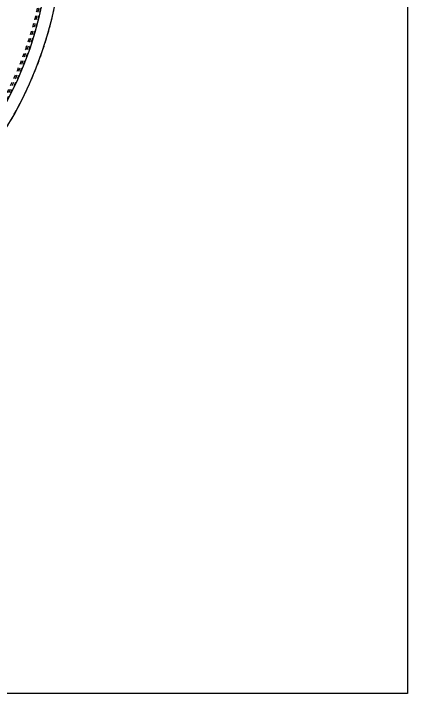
# Model space of a CAD drawing. Header units: millimetres. Extents: x 723 to 11228, y -2384 to 1578.
# Drawn here: x 1839.3 to 2003.4, y -80.4 to 202.8 of the extents above; entities that cross this region are included whole.
import ezdxf

# ---------------------------------------------------------------- set-up
doc = ezdxf.new("R2010")
doc.units = ezdxf.units.MM
doc.header["$LTSCALE"] = 16.335
doc.linetypes.add('HIDDEN', pattern=[0.2, 0.1, -0.1])
doc.layers.get('0').update_dxf_attribs({"linetype": 'CONTINUOUS'})
doc.layers.add('DEFAULT_2', color=8, linetype='HIDDEN')

msp = doc.modelspace()

# ---------------------------------------------------------------- linework, layer by layer
msp.add_lwpolyline([(993.956, 533.645), (2003.412, 533.645), (2003.412, -80.393), (993.956, -80.393)], close=True)
at = {"color": 7, "linetype": 'Continuous'}
for radius, start, end in [(156.319, 100.49785, 79.50215), (151.093, 100.82307, 79.17693)]:
    msp.add_arc((1703.239, 237.426), radius, start, end, dxfattribs=at)
at = {"layer": 'DEFAULT_2', "color": 8, "linetype": 'HIDDEN'}
for radius in [156.205, 150.739, 150.001, 149.369]:
    msp.add_circle((1703.239, 237.426), radius, dxfattribs=at)

doc.saveas('drawing.dxf')
